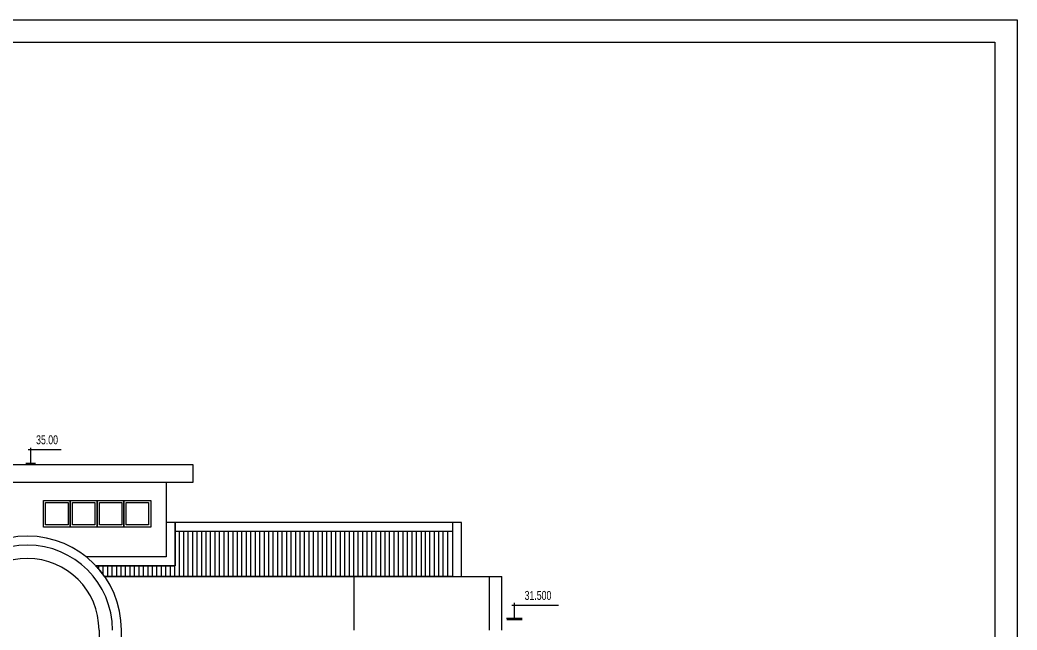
# Model space of a CAD drawing. Header units: millimetres. Extents: x 62416 to 146516, y -59332 to 68.
# Drawn here: x 124230 to 146516, y -13576 to 68 of the extents above; entities that cross this region are included whole.
import ezdxf

# ---------------------------------------------------------------- set-up
doc = ezdxf.new("R2010")
doc.units = ezdxf.units.MM
doc.header["$LTSCALE"] = 200
doc.header["$MEASUREMENT"] = 0
for name, color, linetype in [('DIM', 4, 'CONTINUOUS'), ('MDUNG', 3, 'CONTINUOUS'), ('TEXT', 7, 'CONTINUOUS')]:
    doc.layers.add(name, color=color, linetype=linetype)
doc.layers.add('TUONG', color=3, linetype='CONTINUOUS', lineweight=30)
doc.styles.add('DIM', font='VHELVEN.TTF')

msp = doc.modelspace()

# ---------------------------------------------------------------- linework, layer by layer
at = {"layer": 'DIM', "color": 2, "linetype": 'Continuous'}
for p, q in [((124754.9, -10676.2), (125354.9, -10676.2)), ((124754.9, -11276.2), (124754.9, -10676.2)), ((125354.9, -10676.2), (125354.9, -11276.2)), ((125354.9, -10676.2), (125954.9, -10676.2)), ((125354.9, -11276.2), (125354.9, -10676.2)), ((125954.9, -10676.2), (126554.9, -10676.2)), ((125954.9, -11276.2), (125954.9, -10676.2)), ((125954.9, -10676.2), (125954.9, -11276.2)), ((126554.9, -10676.2), (126554.9, -11276.2)), ((126554.9, -10676.2), (127154.9, -10676.2)), ((126554.9, -11276.2), (126554.9, -10676.2)), ((127154.9, -10676.2), (127154.9, -11276.2)), ((124804.9, -10726.2), (125304.9, -10726.2)), ((124804.9, -11226.2), (124804.9, -10726.2)), ((125304.9, -10726.2), (125304.9, -11226.2)), ((125404.9, -10726.2), (125904.9, -10726.2)), ((125404.9, -11226.2), (125404.9, -10726.2)), ((125904.9, -10726.2), (125904.9, -11226.2)), ((126004.9, -10726.2), (126504.9, -10726.2)), ((126004.9, -11226.2), (126004.9, -10726.2)), ((126504.9, -10726.2), (126504.9, -11226.2)), ((126604.9, -10726.2), (127104.9, -10726.2)), ((126604.9, -11226.2), (126604.9, -10726.2)), ((127104.9, -10726.2), (127104.9, -11226.2)), ((125354.9, -11276.2), (124754.9, -11276.2)), ((125304.9, -11226.2), (124804.9, -11226.2)), ((125954.9, -11276.2), (125354.9, -11276.2)), ((125904.9, -11226.2), (125404.9, -11226.2)), ((126554.9, -11276.2), (125954.9, -11276.2)), ((126504.9, -11226.2), (126004.9, -11226.2)), ((127154.9, -11276.2), (126554.9, -11276.2)), ((127104.9, -11226.2), (126604.9, -11226.2))]:
    msp.add_line(p, q, dxfattribs=at)
at = {"layer": 'DIM', "color": 4}
for p, q in [((127792.8, -12376.2), (127792.8, -11374.3)), ((127892.8, -12376.2), (127892.8, -11374.3)), ((127992.8, -12376.2), (127992.8, -11374.3)), ((128092.8, -12376.2), (128092.8, -11374.3)), ((128192.8, -12376.2), (128192.8, -11374.3)), ((128292.8, -12376.2), (128292.8, -11374.3)), ((128392.8, -12376.2), (128392.8, -11374.3)), ((128492.8, -12376.2), (128492.8, -11374.3)), ((128592.8, -12376.2), (128592.8, -11374.3)), ((128692.8, -12376.2), (128692.8, -11374.3)), ((128792.8, -12376.2), (128792.8, -11374.3)), ((128892.8, -12376.2), (128892.8, -11374.3)), ((128992.8, -12376.2), (128992.8, -11374.3)), ((129092.8, -12376.2), (129092.8, -11374.3)), ((129192.8, -12376.2), (129192.8, -11374.3)), ((129292.8, -12376.2), (129292.8, -11374.3)), ((129392.8, -12376.2), (129392.8, -11374.3)), ((129492.8, -12376.2), (129492.8, -11374.3)), ((129592.8, -12376.2), (129592.8, -11374.3)), ((129692.8, -12376.2), (129692.8, -11374.3)), ((129792.8, -12376.2), (129792.8, -11374.3)), ((129892.8, -12376.2), (129892.8, -11374.3)), ((129992.8, -12376.2), (129992.8, -11374.3)), ((130092.8, -12376.2), (130092.8, -11374.3)), ((130192.8, -12376.2), (130192.8, -11374.3)), ((130292.8, -12376.2), (130292.8, -11374.3)), ((130392.8, -12376.2), (130392.8, -11374.3)), ((130492.8, -12376.2), (130492.8, -11374.3)), ((130592.8, -12376.2), (130592.8, -11374.3)), ((130692.8, -12376.2), (130692.8, -11374.3)), ((130792.8, -12376.2), (130792.8, -11374.3)), ((130892.8, -12376.2), (130892.8, -11374.3)), ((130992.8, -12376.2), (130992.8, -11374.3)), ((131092.8, -12376.2), (131092.8, -11374.3)), ((131192.8, -12376.2), (131192.8, -11374.3)), ((131292.8, -12376.2), (131292.8, -11374.3)), ((131392.8, -12376.2), (131392.8, -11374.3)), ((131492.8, -12376.2), (131492.8, -11374.3)), ((131592.8, -12376.2), (131592.8, -11374.3)), ((131692.8, -12376.2), (131692.8, -11374.3)), ((131792.8, -12376.2), (131792.8, -11374.3)), ((131892.8, -12376.2), (131892.8, -11374.3)), ((131992.8, -12376.2), (131992.8, -11374.3)), ((132092.8, -12376.2), (132092.8, -11374.3)), ((132192.8, -12376.2), (132192.8, -11374.3)), ((132292.8, -12376.2), (132292.8, -11374.3)), ((132392.8, -12376.2), (132392.8, -11374.3)), ((132492.8, -12376.2), (132492.8, -11374.3)), ((132592.8, -12376.2), (132592.8, -11374.3)), ((132692.8, -12376.2), (132692.8, -11374.3)), ((132792.8, -12376.2), (132792.8, -11374.3)), ((132892.8, -12376.2), (132892.8, -11374.3)), ((132992.8, -12376.2), (132992.8, -11374.3)), ((133092.8, -12376.2), (133092.8, -11374.3)), ((133207.2, -12376.2), (133207.2, -11374.3)), ((133292.8, -12376.2), (133292.8, -11374.3)), ((133392.8, -12376.2), (133392.8, -11374.3)), ((133492.8, -12376.2), (133492.8, -11374.3)), ((133592.8, -12376.2), (133592.8, -11374.3)), ((133692.8, -12376.2), (133692.8, -11374.3)), ((133792.8, -12376.2), (133792.8, -11374.3)), ((127697.7, -11676.2), (127697.7, -12140.5)), ((127697.7, -12140.5), (125930.3, -12140.5)), ((127697.7, -12140.5), (125930.3, -12140.5)), ((127697.7, -12140.5), (125930.3, -12140.5)), ((125930.3, -12140.5), (127697.7, -12140.5)), ((125992.8, -12210.2), (125992.8, -12140.5)), ((126092.8, -12336.5), (126092.8, -12140.5)), ((126192.8, -12376.2), (126192.8, -12140.5)), ((126292.8, -12376.2), (126292.8, -12140.5)), ((126392.8, -12376.2), (126392.8, -12140.5)), ((126492.8, -12376.2), (126492.8, -12140.5)), ((126592.8, -12376.2), (126592.8, -12140.5)), ((126692.8, -12376.2), (126692.8, -12140.5)), ((126792.8, -12376.2), (126792.8, -12140.5)), ((126892.8, -12376.2), (126892.8, -12140.5)), ((126992.8, -12376.2), (126992.8, -12140.5)), ((127092.8, -12376.2), (127092.8, -12140.5)), ((127192.8, -12376.2), (127192.8, -12140.5)), ((127292.8, -12376.2), (127292.8, -12140.5)), ((127392.8, -12376.2), (127392.8, -12140.5)), ((127492.8, -12376.2), (127492.8, -12140.5)), ((127592.8, -12376.2), (127592.8, -12140.5)), ((127692.8, -12376.2), (127692.8, -12140.5))]:
    msp.add_line(p, q, dxfattribs=at)
msp.add_arc((124397.7, -13576.2), 2100, 34.8499, 43.13137, dxfattribs=at)
at = {"layer": 'MDUNG', "color": 3}
for p, q in [((120697.7, -9876.2), (128097.7, -9876.2)), ((120697.7, -9876.2), (128097.7, -9876.2)), ((128097.7, -9876.2), (128097.7, -10276.2)), ((128097.7, -10276.2), (120697.7, -10276.2)), ((127497.7, -10276.2), (127497.7, -11940.5)), ((134097.7, -11174.3), (127497.7, -11174.3)), ((127697.7, -11174.3), (127697.7, -12140.5)), ((127697.7, -12140.5), (127697.7, -11174.3)), ((134097.7, -12376.2), (134097.7, -11174.3)), ((133897.7, -11374.3), (127697.7, -11374.3)), ((127497.7, -11940.5), (125714.7, -11940.5)), ((127497.7, -11940.5), (125714.7, -11940.5)), ((126121.1, -12376.2), (134997.7, -12376.2)), ((126121.1, -12376.2), (133897.7, -12376.2)), ((133897.7, -12376.2), (126121.1, -12376.2)), ((131697.7, -13576.2), (131697.7, -12376.2)), ((134726.7, -13576.2), (134726.7, -12376.2)), ((134997.7, -13576.2), (134997.7, -12376.2)), ((125997.7, -13576.2), (125997.7, -14126.2)), ((126497.7, -16576.2), (126497.7, -13576.2))]:
    msp.add_line(p, q, dxfattribs=at)
at = {"layer": 'MDUNG', "color": 3, "linetype": 'Continuous'}
msp.add_line((133897.7, -11174.3), (133897.7, -12376.2), dxfattribs=at)
at = {"layer": 'MDUNG', "color": 3}
for radius in [2100, 1900, 1600]:
    msp.add_arc((124397.7, -13576.2), radius, 0, 180, dxfattribs=at)
at = {"layer": 'TEXT'}
for p, q in [((124415.1, -9540), (125153, -9540)), ((124471, -9692), (124471, -9501.6)), ((124471, -9842), (124471, -9692)), ((124362.4, -9842), (124579.5, -9842)), ((124362.4, -9876.6), (124579.5, -9876.6)), ((135224.7, -13018.1), (136263.4, -13018.1))]:
    msp.add_line(p, q, dxfattribs=at)
at = {"layer": 'TEXT', "color": 7}
for p, q in [((135280.5, -13160.2), (135280.5, -12969.8)), ((135280.5, -13310.2), (135280.5, -13160.2))]:
    msp.add_line(p, q, dxfattribs=at)
msp.add_lwpolyline([(135280.5, -13310.2, 0, 150, 0), (135280.5, -13160.2, 0, 0, 0), (135280.5, -12969.8, 20, 20, 0)], format="xyseb", dxfattribs=at)
at = {"layer": 'TEXT', "const_width": 30}
msp.add_lwpolyline([(135104.9, -13344.8), (135456, -13344.8)], dxfattribs=at)
at = {"layer": 'TEXT'}
msp.add_lwpolyline([(135104.9, -13310.2), (135456, -13310.2)], dxfattribs=at)
at = {"layer": 'TUONG', "color": 3, "linetype": 'Continuous'}
for points in [[(62416, -59331.5), (62416, 68.5), (146516, 68.5), (146516, -59331.5), (62416, -59331.5)], [(62916, -58831.5), (62916, -431.5), (146016, -431.5), (146016, -58831.5)]]:
    msp.add_lwpolyline(points, close=True, dxfattribs=at)

# ---------------------------------------------------------------- texts
at = {"layer": 'TEXT', "color": 7, "style": 'DIM', "width": 0.7}
for tag, p in [('35.00', (124591.2, -9420.5)), ('31.500', (135509.5, -12901))]:
    msp.add_attdef(tag, p, '', height=200, dxfattribs=at)

doc.saveas('drawing.dxf')
